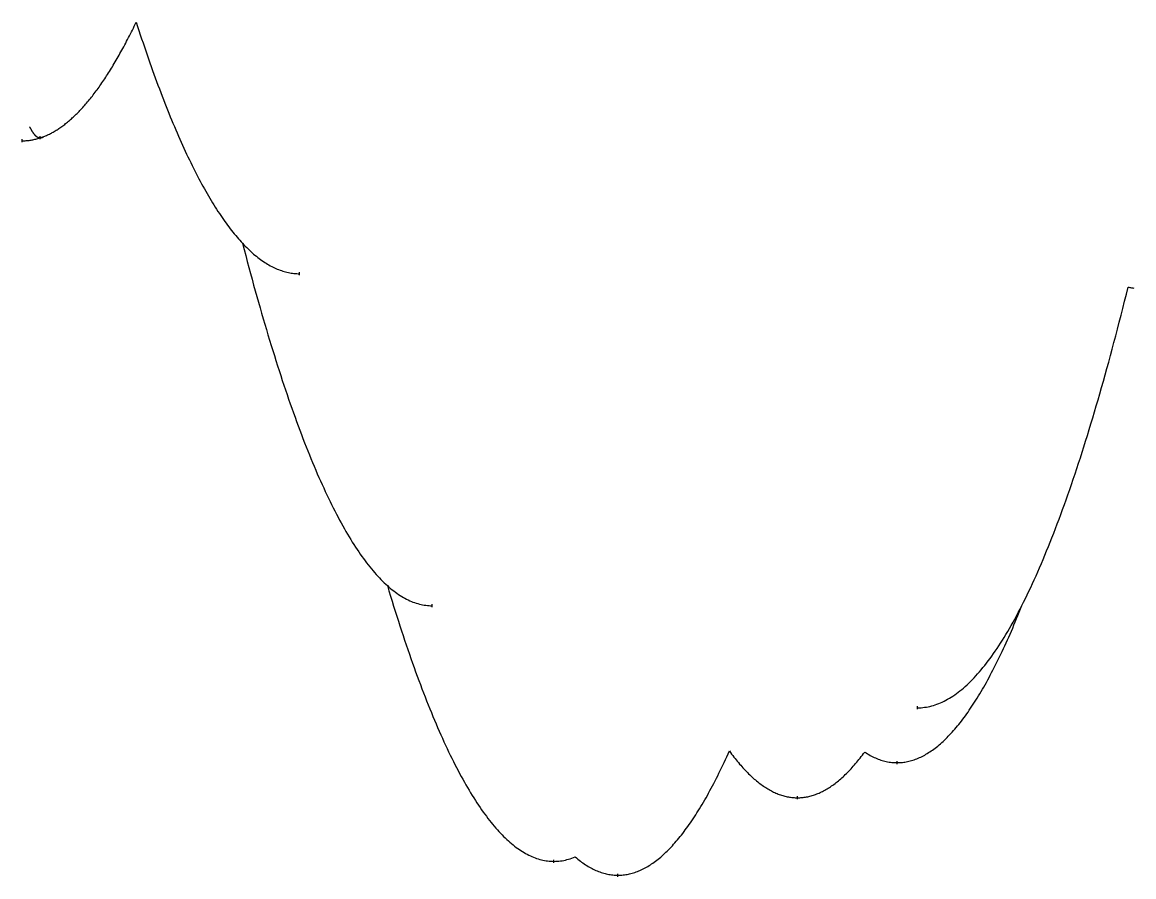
# Model space of a CAD drawing. Header units: metres. Extents: x -24 to 28195, y -4452 to 524.
# Drawn here: x -24 to 3583, y -2433 to 340 of the extents above; entities that cross this region are included whole.
import ezdxf

# ---------------------------------------------------------------- set-up
doc = ezdxf.new("R2010")
doc.units = ezdxf.units.M
doc.layers.add('CATENARIES', color=7, linetype='Continuous')
doc.layers.add('CATENARY_VERTEX_TICKS', color=7, linetype='Continuous')

msp = doc.modelspace()

# ---------------------------------------------------------------- linework, layer by layer
at = {"layer": 'CATENARIES'}
for points in [[(-23.9, -45.1, 0), (-20.8, -45, 0), (-17.6, -44.9, 0), (-14.4, -44.8, 0), (-11.3, -44.6, 0), (-8.1, -44.4, 0), (-4.9, -44, 0), (-1.7, -43.7, 0), (1.4, -43.3, 0), (4.6, -42.8, 0), (7.8, -42.2, 0), (11, -41.6, 0), (14.1, -41, 0), (17.3, -40.3, 0), (20.5, -39.5, 0), (23.7, -38.7, 0), (26.8, -37.8, 0), (30, -36.9, 0), (33.2, -35.9, 0), (36.3, -34.9, 0), (39.5, -33.8, 0), (42.7, -32.6, 0), (45.9, -31.4, 0), (49, -30.2, 0), (52, -28.9, 0), (55.1, -27.5, 0), (58.2, -26.1, 0), (61.3, -24.7, 0), (64.4, -23.2, 0), (67.5, -21.6, 0), (70.6, -20, 0), (73.7, -18.3, 0), (76.8, -16.6, 0), (79.9, -14.8, 0), (83, -13, 0), (86.1, -11.1, 0), (89.2, -9.2, 0), (92.3, -7.2, 0), (95.3, -5.2, 0), (98.4, -3.1, 0), (101.5, -0.9, 0), (104.6, 1.3, 0), (107.7, 3.5, 0), (110.8, 5.9, 0), (113.9, 8.2, 0), (117, 10.6, 0), (120.1, 13.1, 0), (123.2, 15.6, 0), (126.3, 18.2, 0), (129.4, 20.9, 0), (132.5, 23.5, 0), (135.6, 26.3, 0), (138.6, 29.1, 0), (141.7, 31.9, 0), (144.8, 34.8, 0), (147.9, 37.8, 0), (151, 40.8, 0), (154.1, 43.9, 0), (157.2, 47, 0), (160.3, 50.2, 0), (163.4, 53.4, 0), (166.5, 56.7, 0), (169.6, 60, 0), (172.7, 63.4, 0), (175.8, 66.8, 0), (178.8, 70.3, 0), (181.9, 73.9, 0), (185, 77.5, 0), (188.1, 81.1, 0), (191.2, 84.9, 0), (194.3, 88.6, 0), (197.4, 92.4, 0), (200.5, 96.3, 0), (203.6, 100.2, 0), (206.7, 104.2, 0), (209.8, 108.3, 0), (212.9, 112.4, 0), (216, 116.5, 0), (219.1, 120.7, 0), (222.1, 124.9, 0), (225.2, 129.3, 0), (228.3, 133.6, 0), (231.4, 138, 0), (234.5, 142.5, 0), (237.6, 147, 0), (240.7, 151.6, 0), (243.8, 156.2, 0), (246.9, 160.9, 0), (250, 165.7, 0), (253.1, 170.5, 0), (256.2, 175.3, 0), (259.3, 180.2, 0), (262.4, 185.2, 0), (265.4, 190.2, 0), (268.5, 195.2, 0), (271.6, 200.4, 0), (274.7, 205.5, 0), (277.8, 210.8, 0), (280.9, 216.1, 0), (284, 221.4, 0), (287.1, 226.8, 0), (290.2, 232.2, 0), (293.3, 237.7, 0), (296.4, 243.3, 0), (299.5, 248.9, 0), (302.6, 254.6, 0), (305.7, 260.3, 0), (308.7, 266.1, 0), (311.8, 271.9, 0), (314.9, 277.8, 0), (318, 283.7, 0), (321.1, 289.7, 0), (324.2, 295.7, 0), (327.3, 301.8, 0), (330.4, 308, 0), (333.5, 314.2, 0), (336.6, 320.5, 0), (339.7, 326.8, 0), (342.8, 333.2, 0), (345.9, 339.6, 0)], [(345.9, 339.6, 0), (350.3, 325.9, 0), (354.7, 312.4, 0), (359.1, 298.9, 0), (363.6, 285.6, 0), (368, 272.4, 0), (372.4, 259.4, 0), (376.8, 246.4, 0), (381.2, 233.5, 0), (385.7, 220.8, 0), (390.1, 208.2, 0), (394.5, 195.7, 0), (398.9, 183.3, 0), (403.4, 171.1, 0), (407.8, 158.9, 0), (412.2, 146.9, 0), (416.6, 135, 0), (421.1, 123.2, 0), (425.5, 111.5, 0), (429.9, 100, 0), (434.3, 88.5, 0), (438.7, 77.2, 0), (443.2, 66, 0), (447.6, 54.9, 0), (452, 44, 0), (456.4, 33.1, 0), (460.9, 22.4, 0), (465.3, 11.7, 0), (469.7, 1.2, 0), (474.1, -9.2, 0), (478.6, -19.5, 0), (483, -29.6, 0), (487.4, -39.7, 0), (491.8, -49.6, 0), (496.2, -59.4, 0), (500.7, -69.1, 0), (505.1, -78.7, 0), (509.5, -88.2, 0), (513.9, -97.5, 0), (518.4, -106.8, 0), (522.8, -115.9, 0), (527.2, -124.9, 0), (531.6, -133.8, 0), (536.1, -142.6, 0), (540.5, -151.2, 0), (544.9, -159.8, 0), (549.3, -168.2, 0), (553.7, -176.5, 0), (558.2, -184.7, 0), (562.6, -192.8, 0), (567, -200.8, 0), (571.4, -208.7, 0), (575.9, -216.4, 0), (580.3, -224, 0), (584.7, -231.5, 0), (589.1, -238.9, 0), (593.6, -246.2, 0), (598, -253.4, 0), (602.4, -260.5, 0), (606.8, -267.4, 0), (611.2, -274.2, 0), (615.7, -281, 0), (620.1, -287.6, 0), (624.5, -294, 0), (628.9, -300.4, 0), (633.4, -306.7, 0), (637.8, -312.8, 0), (642.2, -318.9, 0), (646.6, -324.8, 0), (651.1, -330.6, 0), (655.5, -336.3, 0), (659.9, -341.8, 0), (664.3, -347.3, 0), (668.7, -352.7, 0), (673.2, -357.9, 0), (677.6, -363, 0), (682, -368, 0), (686.4, -372.9, 0), (690.9, -377.7, 0), (695.4, -382.5, 0), (699.9, -387.1, 0), (704.4, -391.6, 0), (708.9, -396, 0), (713.4, -400.3, 0), (717.9, -404.5, 0), (722.4, -408.5, 0), (726.9, -412.5, 0), (731.4, -416.3, 0), (735.9, -420, 0), (740.5, -423.6, 0), (745, -427, 0), (749.5, -430.4, 0), (754, -433.6, 0), (758.5, -436.7, 0), (763, -439.7, 0), (767.5, -442.6, 0), (772, -445.3, 0), (776.5, -448, 0), (781, -450.5, 0), (785.5, -452.9, 0), (790.1, -455.2, 0), (794.6, -457.3, 0), (799.1, -459.4, 0), (803.6, -461.3, 0), (808.1, -463.1, 0), (812.6, -464.8, 0), (817.1, -466.4, 0), (821.6, -467.9, 0), (826.1, -469.2, 0), (830.6, -470.5, 0), (835.1, -471.6, 0), (839.6, -472.6, 0), (844.2, -473.5, 0), (848.7, -474.2, 0), (853.2, -474.9, 0), (857.7, -475.4, 0), (862.2, -475.8, 0), (866.7, -476.1, 0), (871.2, -476.3, 0), (875.7, -476.3, 0)], [(0, 0, 0), (0.4, -0.8, 0), (0.8, -1.6, 0), (1.2, -2.3, 0), (1.5, -3.1, 0), (1.9, -3.9, 0), (2.3, -4.6, 0), (2.7, -5.4, 0), (3.1, -6.1, 0), (3.5, -6.8, 0), (3.9, -7.5, 0), (4.3, -8.2, 0), (4.6, -8.9, 0), (5, -9.6, 0), (5.4, -10.3, 0), (5.8, -10.9, 0), (6.2, -11.6, 0), (6.6, -12.2, 0), (7, -12.9, 0), (7.3, -13.5, 0), (7.7, -14.1, 0), (8.1, -14.7, 0), (8.5, -15.3, 0), (8.9, -15.9, 0), (9.3, -16.5, 0), (9.7, -17.1, 0), (10, -17.6, 0), (10.4, -18.2, 0), (10.8, -18.8, 0), (11.2, -19.3, 0), (11.6, -19.8, 0), (12, -20.3, 0), (12.4, -20.9, 0), (12.8, -21.4, 0), (13.1, -21.9, 0), (13.5, -22.3, 0), (13.9, -22.8, 0), (14.3, -23.3, 0), (14.7, -23.7, 0), (15.1, -24.2, 0), (15.5, -24.6, 0), (15.8, -25.1, 0), (16.2, -25.5, 0), (16.6, -25.9, 0), (17, -26.3, 0), (17.4, -26.7, 0), (17.8, -27.1, 0), (18.2, -27.5, 0), (18.5, -27.8, 0), (18.9, -28.2, 0), (19.3, -28.6, 0), (19.7, -28.9, 0), (20.1, -29.2, 0), (20.5, -29.6, 0), (20.9, -29.9, 0), (21.3, -30.2, 0), (21.6, -30.5, 0), (22, -30.8, 0), (22.4, -31, 0), (22.8, -31.3, 0), (23.2, -31.6, 0), (23.6, -31.8, 0), (24, -32.1, 0), (24.3, -32.3, 0), (24.7, -32.5, 0), (25.1, -32.8, 0), (25.5, -33, 0), (25.9, -33.2, 0), (26.3, -33.4, 0), (26.7, -33.5, 0), (27.1, -33.7, 0), (27.4, -33.9, 0), (27.8, -34, 0), (28.2, -34.2, 0), (28.6, -34.3, 0), (29, -34.4, 0), (29.4, -34.6, 0), (29.8, -34.7, 0), (30.1, -34.8, 0), (30.5, -34.9, 0), (30.9, -35, 0), (31.3, -35, 0), (31.7, -35.1, 0), (32.1, -35.2, 0), (32.5, -35.2, 0), (32.8, -35.2, 0), (33.2, -35.3, 0), (33.6, -35.3, 0), (34, -35.3, 0), (34.4, -35.3, 0), (34.8, -35.3, 0), (35.2, -35.3, 0), (35.5, -35.3, 0), (35.9, -35.2, 0), (36.3, -35.2, 0), (36.7, -35.2, 0), (37.1, -35.1, 0), (37.5, -35, 0), (37.8, -35, 0), (38.2, -34.9, 0), (38.6, -34.8, 0), (39, -34.7, 0), (39.4, -34.6, 0), (39.7, -34.5, 0), (40.1, -34.3, 0), (40.5, -34.2, 0), (40.9, -34.1, 0), (41.3, -33.9, 0), (41.7, -33.7, 0), (42, -33.6, 0), (42.4, -33.4, 0), (42.8, -33.2, 0), (43.2, -33, 0), (43.6, -32.8, 0), (43.9, -32.6, 0), (44.3, -32.4, 0), (44.7, -32.1, 0), (45.1, -31.9, 0), (45.5, -31.7, 0), (45.9, -31.4, 0)], [(690.9, -377.7, 0), (696, -397.6, 0), (701.2, -417.3, 0), (706.4, -436.8, 0), (711.5, -456.1, 0), (716.7, -475.3, 0), (721.8, -494.3, 0), (727, -513.1, 0), (732.2, -531.8, 0), (737.3, -550.3, 0), (742.5, -568.6, 0), (747.7, -586.7, 0), (752.8, -604.7, 0), (758, -622.5, 0), (763.2, -640.1, 0), (768.3, -657.5, 0), (773.5, -674.8, 0), (778.7, -691.9, 0), (783.8, -708.8, 0), (789, -725.5, 0), (794.2, -742.1, 0), (799.3, -758.5, 0), (804.5, -774.8, 0), (809.7, -790.8, 0), (814.8, -806.7, 0), (820, -822.4, 0), (825.1, -838, 0), (830.3, -853.4, 0), (835.5, -868.6, 0), (840.6, -883.6, 0), (845.8, -898.5, 0), (851, -913.2, 0), (856.1, -927.7, 0), (861.3, -942.1, 0), (866.5, -956.3, 0), (871.6, -970.3, 0), (876.8, -984.1, 0), (882, -997.8, 0), (887.1, -1011.3, 0), (892.3, -1024.7, 0), (897.5, -1037.9, 0), (902.6, -1050.9, 0), (907.8, -1063.7, 0), (912.9, -1076.4, 0), (918.1, -1088.9, 0), (923.3, -1101.2, 0), (928.4, -1113.4, 0), (933.6, -1125.4, 0), (938.8, -1137.2, 0), (943.9, -1148.9, 0), (949.1, -1160.3, 0), (954.3, -1171.7, 0), (959.4, -1182.8, 0), (964.6, -1193.8, 0), (969.8, -1204.6, 0), (974.9, -1215.3, 0), (980.1, -1225.8, 0), (985.3, -1236.1, 0), (990.4, -1246.3, 0), (995.6, -1256.3, 0), (1000.8, -1266.1, 0), (1005.9, -1275.7, 0), (1011.1, -1285.2, 0), (1016.2, -1294.6, 0), (1021.4, -1303.7, 0), (1026.6, -1312.7, 0), (1031.7, -1321.5, 0), (1036.9, -1330.2, 0), (1042.1, -1338.7, 0), (1047.2, -1347, 0), (1052.4, -1355.2, 0), (1057.6, -1363.2, 0), (1062.7, -1371, 0), (1067.9, -1378.7, 0), (1073.1, -1386.2, 0), (1078.2, -1393.5, 0), (1083.4, -1400.7, 0), (1088.6, -1407.7, 0), (1093.7, -1414.5, 0), (1098.9, -1421.2, 0), (1104, -1427.7, 0), (1109.2, -1434.1, 0), (1114.4, -1440.3, 0), (1119.5, -1446.3, 0), (1124.7, -1452.1, 0), (1129.9, -1457.8, 0), (1135, -1463.3, 0), (1140.2, -1468.7, 0), (1145.4, -1473.9, 0), (1150.5, -1478.9, 0), (1155.7, -1483.8, 0), (1160.9, -1488.5, 0), (1166.1, -1493.1, 0), (1171.3, -1497.5, 0), (1176.5, -1501.7, 0), (1181.7, -1505.8, 0), (1186.9, -1509.7, 0), (1192.1, -1513.4, 0), (1197.3, -1517, 0), (1202.5, -1520.4, 0), (1207.7, -1523.7, 0), (1212.9, -1526.7, 0), (1218.1, -1529.6, 0), (1223.3, -1532.4, 0), (1228.5, -1535, 0), (1233.7, -1537.4, 0), (1238.9, -1539.6, 0), (1244.1, -1541.7, 0), (1249.3, -1543.6, 0), (1254.5, -1545.3, 0), (1259.7, -1546.9, 0), (1264.9, -1548.3, 0), (1270.2, -1549.6, 0), (1275.4, -1550.6, 0), (1280.6, -1551.6, 0), (1285.8, -1552.3, 0), (1291, -1552.9, 0), (1296.2, -1553.3, 0), (1301.4, -1553.6, 0), (1306.6, -1553.6, 0)], [(2881.4, -1884.9, 0), (2887.1, -1884.8, 0), (2892.8, -1884.5, 0), (2898.6, -1884, 0), (2904.3, -1883.4, 0), (2910, -1882.5, 0), (2915.8, -1881.5, 0), (2921.5, -1880.2, 0), (2927.3, -1878.8, 0), (2933, -1877.2, 0), (2938.7, -1875.4, 0), (2944.5, -1873.4, 0), (2950.2, -1871.2, 0), (2956, -1868.8, 0), (2961.7, -1866.3, 0), (2967.4, -1863.5, 0), (2973.2, -1860.6, 0), (2978.9, -1857.4, 0), (2984.6, -1854.1, 0), (2990.4, -1850.6, 0), (2996.1, -1846.9, 0), (3001.9, -1843, 0), (3007.6, -1838.9, 0), (3013.3, -1834.6, 0), (3019.1, -1830.2, 0), (3024.8, -1825.5, 0), (3030.5, -1820.7, 0), (3036.3, -1815.6, 0), (3042, -1810.4, 0), (3047.8, -1805, 0), (3053.5, -1799.4, 0), (3059.2, -1793.6, 0), (3065, -1787.6, 0), (3070.7, -1781.4, 0), (3076.5, -1775, 0), (3082.2, -1768.4, 0), (3087.9, -1761.7, 0), (3093.7, -1754.7, 0), (3099.4, -1747.6, 0), (3105.1, -1740.3, 0), (3110.9, -1732.7, 0), (3116.6, -1725, 0), (3122.4, -1717.1, 0), (3128.1, -1709, 0), (3133.8, -1700.7, 0), (3139.6, -1692.3, 0), (3145.3, -1683.6, 0), (3151.1, -1674.7, 0), (3156.8, -1665.7, 0), (3162.5, -1656.4, 0), (3168.3, -1647, 0), (3174, -1637.3, 0), (3179.7, -1627.5, 0), (3185.5, -1617.5, 0), (3191.2, -1607.3, 0), (3197, -1596.9, 0), (3202.7, -1586.3, 0), (3208.4, -1575.5, 0), (3214.2, -1564.5, 0), (3219.9, -1553.3, 0), (3225.7, -1541.9, 0), (3231.4, -1530.3, 0), (3237.2, -1518.5, 0), (3242.9, -1506.5, 0), (3248.7, -1494.4, 0), (3254.4, -1482, 0), (3260.2, -1469.4, 0), (3265.9, -1456.7, 0), (3271.7, -1443.7, 0), (3277.4, -1430.6, 0), (3283.2, -1417.2, 0), (3288.9, -1403.7, 0), (3294.7, -1389.9, 0), (3300.4, -1376, 0), (3306.2, -1361.9, 0), (3311.9, -1347.5, 0), (3317.7, -1333, 0), (3323.4, -1318.3, 0), (3329.2, -1303.4, 0), (3334.9, -1288.3, 0), (3340.7, -1273, 0), (3346.4, -1257.4, 0), (3352.2, -1241.7, 0), (3357.9, -1225.8, 0), (3363.7, -1209.7, 0), (3369.4, -1193.4, 0), (3375.2, -1176.9, 0), (3380.9, -1160.2, 0), (3386.7, -1143.3, 0), (3392.4, -1126.2, 0), (3398.2, -1108.9, 0), (3403.9, -1091.5, 0), (3409.7, -1073.8, 0), (3415.4, -1055.9, 0), (3421.2, -1037.8, 0), (3426.9, -1019.5, 0), (3432.7, -1001, 0), (3438.4, -982.3, 0), (3444.2, -963.4, 0), (3449.9, -944.3, 0), (3455.7, -925, 0), (3461.4, -905.5, 0), (3467.2, -885.8, 0), (3472.9, -865.9, 0), (3478.7, -845.8, 0), (3484.4, -825.5, 0), (3490.2, -805, 0), (3495.9, -784.3, 0), (3501.7, -763.4, 0), (3507.4, -742.3, 0), (3513.2, -720.9, 0), (3518.9, -699.4, 0), (3524.7, -677.7, 0), (3530.4, -655.8, 0), (3536.2, -633.6, 0), (3541.9, -611.3, 0), (3547.7, -588.8, 0), (3553.4, -566, 0), (3559.2, -543.1, 0), (3564.9, -519.9, 0)], [(3564.9, -519.9, 0), (3567.5, -520.4, 0), (3570.1, -520.9, 0), (3572.7, -521.4, 0), (3575.3, -521.8, 0), (3577.9, -522.2, 0), (3580.5, -522.5, 0), (3583.1, -522.8, 0)], [(1160.9, -1488.5, 0), (1166, -1505.4, 0), (1171.1, -1522.2, 0), (1176.2, -1538.8, 0), (1181.3, -1555.3, 0), (1186.4, -1571.6, 0), (1191.5, -1587.7, 0), (1196.6, -1603.7, 0), (1201.7, -1619.4, 0), (1206.8, -1635.1, 0), (1211.9, -1650.5, 0), (1217, -1665.8, 0), (1222.1, -1680.9, 0), (1227.2, -1695.9, 0), (1232.3, -1710.7, 0), (1237.4, -1725.3, 0), (1242.5, -1739.8, 0), (1247.6, -1754.1, 0), (1252.7, -1768.3, 0), (1257.8, -1782.2, 0), (1262.9, -1796.1, 0), (1268, -1809.7, 0), (1273.1, -1823.2, 0), (1278.2, -1836.5, 0), (1283.3, -1849.7, 0), (1288.4, -1862.7, 0), (1293.5, -1875.5, 0), (1298.6, -1888.2, 0), (1303.7, -1900.7, 0), (1308.8, -1913.1, 0), (1313.9, -1925.3, 0), (1319, -1937.3, 0), (1324.1, -1949.1, 0), (1329.2, -1960.8, 0), (1334.3, -1972.4, 0), (1339.4, -1983.8, 0), (1344.5, -1995, 0), (1349.6, -2006, 0), (1354.7, -2016.9, 0), (1359.8, -2027.7, 0), (1364.9, -2038.2, 0), (1370, -2048.6, 0), (1375.1, -2058.9, 0), (1380.2, -2069, 0), (1385.3, -2078.9, 0), (1390.4, -2088.7, 0), (1395.5, -2098.3, 0), (1400.6, -2107.7, 0), (1405.7, -2117, 0), (1410.8, -2126.1, 0), (1415.9, -2135.1, 0), (1421, -2143.9, 0), (1426.1, -2152.5, 0), (1431.2, -2161, 0), (1436.3, -2169.3, 0), (1441.4, -2177.5, 0), (1446.5, -2185.5, 0), (1451.6, -2193.3, 0), (1456.7, -2201, 0), (1461.8, -2208.5, 0), (1466.9, -2215.9, 0), (1472, -2223.1, 0), (1477.1, -2230.2, 0), (1482.2, -2237, 0), (1487.3, -2243.8, 0), (1492.4, -2250.3, 0), (1497.5, -2256.8, 0), (1502.6, -2263, 0), (1507.7, -2269.1, 0), (1512.8, -2275, 0), (1517.9, -2280.8, 0), (1523, -2286.4, 0), (1528.1, -2291.9, 0), (1533.2, -2297.2, 0), (1538.3, -2302.3, 0), (1543.4, -2307.3, 0), (1548.5, -2312.1, 0), (1553.6, -2316.8, 0), (1558.7, -2321.3, 0), (1563.8, -2325.6, 0), (1568.9, -2329.8, 0), (1574, -2333.8, 0), (1579.1, -2337.7, 0), (1584.2, -2341.4, 0), (1589.3, -2345, 0), (1594.4, -2348.4, 0), (1599.5, -2351.6, 0), (1604.6, -2354.7, 0), (1609.7, -2357.6, 0), (1614.8, -2360.4, 0), (1619.9, -2363, 0), (1625, -2365.4, 0), (1630.1, -2367.7, 0), (1635.2, -2369.8, 0), (1640.3, -2371.8, 0), (1645.4, -2373.6, 0), (1650.5, -2375.3, 0), (1655.6, -2376.8, 0), (1660.7, -2378.1, 0), (1665.8, -2379.3, 0), (1670.9, -2380.3, 0), (1676, -2381.2, 0), (1681.1, -2381.9, 0), (1686.2, -2382.5, 0), (1691.3, -2382.9, 0), (1696.4, -2383.1, 0), (1701.5, -2383.2, 0), (1706.8, -2383.1, 0), (1712.1, -2382.8, 0), (1717.4, -2382.4, 0), (1722.6, -2381.8, 0), (1727.9, -2381.1, 0), (1733.2, -2380.1, 0), (1738.5, -2379, 0), (1743.8, -2377.7, 0), (1749.1, -2376.3, 0), (1754.4, -2374.7, 0), (1759.7, -2372.9, 0), (1765, -2370.9, 0), (1770.3, -2368.8, 0)], [(2709.9, -2028.7, 0), (2714.3, -2031.5, 0), (2718.7, -2034.2, 0), (2723.1, -2036.7, 0), (2727.4, -2039.2, 0), (2731.8, -2041.5, 0), (2736.2, -2043.7, 0), (2740.6, -2045.7, 0), (2745, -2047.7, 0), (2749.3, -2049.6, 0), (2753.7, -2051.3, 0), (2758.1, -2052.9, 0), (2762.5, -2054.4, 0), (2766.9, -2055.7, 0), (2771.2, -2057, 0), (2775.6, -2058.1, 0), (2780, -2059.1, 0), (2784.4, -2060, 0), (2788.8, -2060.8, 0), (2793.2, -2061.4, 0), (2797.5, -2062, 0), (2801.9, -2062.4, 0), (2806.3, -2062.7, 0), (2810.7, -2062.9, 0), (2815.1, -2062.9, 0), (2819.3, -2062.9, 0), (2823.6, -2062.7, 0), (2827.8, -2062.4, 0), (2832.1, -2062, 0), (2836.4, -2061.5, 0), (2840.6, -2060.9, 0), (2844.9, -2060.2, 0), (2849.2, -2059.3, 0), (2853.4, -2058.4, 0), (2857.7, -2057.3, 0), (2861.9, -2056.1, 0), (2866.2, -2054.8, 0), (2870.5, -2053.4, 0), (2874.7, -2051.9, 0), (2879, -2050.3, 0), (2883.2, -2048.5, 0), (2887.5, -2046.7, 0), (2891.8, -2044.7, 0), (2896, -2042.6, 0), (2900.3, -2040.4, 0), (2904.6, -2038.1, 0), (2908.8, -2035.7, 0), (2913.1, -2033.2, 0), (2917.3, -2030.5, 0), (2921.6, -2027.8, 0), (2925.9, -2024.9, 0), (2930.1, -2021.9, 0), (2934.4, -2018.9, 0), (2938.6, -2015.6, 0), (2942.9, -2012.3, 0), (2947.2, -2008.9, 0), (2951.4, -2005.4, 0), (2955.7, -2001.7, 0), (2960, -1997.9, 0), (2964.2, -1994.1, 0), (2968.5, -1990.1, 0), (2972.7, -1986, 0), (2977, -1981.7, 0), (2981.3, -1977.4, 0), (2985.5, -1973, 0), (2989.8, -1968.4, 0), (2994, -1963.7, 0), (2998.3, -1958.9, 0), (3002.6, -1954, 0), (3006.8, -1949, 0), (3011.1, -1943.9, 0), (3015.4, -1938.7, 0), (3019.6, -1933.3, 0), (3023.9, -1927.9, 0), (3028.1, -1922.3, 0), (3032.4, -1916.6, 0), (3036.7, -1910.8, 0), (3040.9, -1904.9, 0), (3045.2, -1898.8, 0), (3049.4, -1892.7, 0), (3053.7, -1886.4, 0), (3058, -1880.1, 0), (3062.2, -1873.6, 0), (3066.5, -1867, 0), (3070.8, -1860.3, 0), (3075, -1853.4, 0), (3079.3, -1846.5, 0), (3083.5, -1839.5, 0), (3087.8, -1832.3, 0), (3092.1, -1825, 0), (3096.3, -1817.6, 0), (3100.6, -1810.1, 0), (3104.8, -1802.5, 0), (3109.1, -1794.7, 0), (3113.4, -1786.9, 0), (3117.6, -1778.9, 0), (3121.9, -1770.8, 0), (3126.2, -1762.6, 0), (3130.4, -1754.3, 0), (3134.7, -1745.9, 0), (3138.9, -1737.4, 0), (3143.2, -1728.7, 0), (3147.5, -1720, 0), (3151.7, -1711.1, 0), (3156, -1702.1, 0), (3160.2, -1693, 0), (3164.5, -1683.7, 0), (3168.8, -1674.4, 0), (3173, -1664.9, 0), (3177.3, -1655.4, 0), (3181.6, -1645.7, 0), (3185.8, -1635.9, 0), (3190.1, -1626, 0), (3194.3, -1615.9, 0), (3198.6, -1605.8, 0), (3202.9, -1595.5, 0), (3207.1, -1585.1, 0), (3211.4, -1574.6, 0), (3215.6, -1564, 0), (3219.9, -1553.3, 0)], [(1770.3, -2368.8, 0), (1774.5, -2372.3, 0), (1778.7, -2375.8, 0), (1782.9, -2379.1, 0), (1787.2, -2382.3, 0), (1791.4, -2385.4, 0), (1795.6, -2388.4, 0), (1799.8, -2391.3, 0), (1804, -2394.1, 0), (1808.2, -2396.8, 0), (1812.4, -2399.4, 0), (1816.6, -2401.8, 0), (1820.9, -2404.2, 0), (1825.1, -2406.4, 0), (1829.3, -2408.5, 0), (1833.5, -2410.5, 0), (1837.7, -2412.4, 0), (1841.9, -2414.2, 0), (1846.1, -2415.9, 0), (1850.3, -2417.5, 0), (1854.5, -2419, 0), (1858.8, -2420.3, 0), (1863, -2421.6, 0), (1867.2, -2422.7, 0), (1871.4, -2423.8, 0), (1875.6, -2424.7, 0), (1879.8, -2425.5, 0), (1884, -2426.2, 0), (1888.2, -2426.8, 0), (1892.5, -2427.3, 0), (1896.7, -2427.7, 0), (1900.9, -2428, 0), (1905.1, -2428.1, 0), (1909.3, -2428.2, 0), (1913.5, -2428.1, 0), (1917.7, -2428, 0), (1921.9, -2427.7, 0), (1926.1, -2427.3, 0), (1930.3, -2426.8, 0), (1934.5, -2426.2, 0), (1938.7, -2425.5, 0), (1942.9, -2424.7, 0), (1947.1, -2423.8, 0), (1951.3, -2422.8, 0), (1955.5, -2421.6, 0), (1959.7, -2420.4, 0), (1963.9, -2419, 0), (1968.1, -2417.6, 0), (1972.3, -2416, 0), (1976.5, -2414.3, 0), (1980.7, -2412.5, 0), (1984.9, -2410.6, 0), (1989.2, -2408.6, 0), (1993.4, -2406.5, 0), (1997.6, -2404.3, 0), (2001.8, -2401.9, 0), (2006, -2399.5, 0), (2010.2, -2396.9, 0), (2014.4, -2394.3, 0), (2018.6, -2391.5, 0), (2022.8, -2388.6, 0), (2027, -2385.6, 0), (2031.2, -2382.5, 0), (2035.4, -2379.3, 0), (2039.6, -2376, 0), (2043.8, -2372.6, 0), (2048, -2369.1, 0), (2052.2, -2365.4, 0), (2056.4, -2361.7, 0), (2060.6, -2357.8, 0), (2064.8, -2353.8, 0), (2069, -2349.8, 0), (2073.2, -2345.6, 0), (2077.4, -2341.3, 0), (2081.6, -2336.9, 0), (2085.8, -2332.4, 0), (2090, -2327.7, 0), (2094.2, -2323, 0), (2098.4, -2318.2, 0), (2102.6, -2313.2, 0), (2106.8, -2308.1, 0), (2111, -2303, 0), (2115.2, -2297.7, 0), (2119.4, -2292.3, 0), (2123.6, -2286.8, 0), (2127.8, -2281.2, 0), (2132, -2275.5, 0), (2136.2, -2269.7, 0), (2140.5, -2263.7, 0), (2144.7, -2257.7, 0), (2148.9, -2251.5, 0), (2153.1, -2245.3, 0), (2157.3, -2238.9, 0), (2161.5, -2232.4, 0), (2165.7, -2225.8, 0), (2169.9, -2219.1, 0), (2174.1, -2212.3, 0), (2178.3, -2205.4, 0), (2182.5, -2198.3, 0), (2186.7, -2191.2, 0), (2190.9, -2183.9, 0), (2195.1, -2176.6, 0), (2199.3, -2169.1, 0), (2203.5, -2161.5, 0), (2207.7, -2153.8, 0), (2211.9, -2146, 0), (2216.1, -2138.1, 0), (2220.3, -2130.1, 0), (2224.5, -2121.9, 0), (2228.7, -2113.7, 0), (2232.9, -2105.3, 0), (2237.1, -2096.8, 0), (2241.3, -2088.3, 0), (2245.5, -2079.6, 0), (2249.7, -2070.8, 0), (2253.9, -2061.9, 0), (2258.1, -2052.8, 0), (2262.3, -2043.7, 0), (2266.5, -2034.5, 0), (2270.7, -2025.1, 0)], [(2270.7, -2025.1, 0), (2274.4, -2030.1, 0), (2278.1, -2035.1, 0), (2281.8, -2039.9, 0), (2285.5, -2044.7, 0), (2289.1, -2049.4, 0), (2292.8, -2054, 0), (2296.5, -2058.5, 0), (2300.2, -2062.9, 0), (2303.9, -2067.3, 0), (2307.6, -2071.5, 0), (2311.2, -2075.7, 0), (2314.9, -2079.8, 0), (2318.6, -2083.8, 0), (2322.3, -2087.7, 0), (2326, -2091.6, 0), (2329.6, -2095.3, 0), (2333.3, -2099, 0), (2337, -2102.6, 0), (2340.7, -2106.1, 0), (2344.4, -2109.5, 0), (2348.1, -2112.8, 0), (2351.7, -2116, 0), (2355.4, -2119.2, 0), (2359.1, -2122.3, 0), (2362.8, -2125.3, 0), (2366.5, -2128.2, 0), (2370.1, -2131, 0), (2373.8, -2133.7, 0), (2377.5, -2136.4, 0), (2381.2, -2139, 0), (2384.9, -2141.4, 0), (2388.6, -2143.8, 0), (2392.2, -2146.2, 0), (2395.9, -2148.4, 0), (2399.6, -2150.5, 0), (2403.3, -2152.6, 0), (2407, -2154.6, 0), (2410.6, -2156.5, 0), (2414.3, -2158.3, 0), (2418, -2160, 0), (2421.7, -2161.7, 0), (2425.4, -2163.2, 0), (2429.1, -2164.7, 0), (2432.7, -2166.1, 0), (2436.4, -2167.4, 0), (2440.1, -2168.6, 0), (2443.8, -2169.7, 0), (2447.5, -2170.8, 0), (2451.1, -2171.8, 0), (2454.8, -2172.6, 0), (2458.5, -2173.4, 0), (2462.2, -2174.2, 0), (2465.9, -2174.8, 0), (2469.6, -2175.3, 0), (2473.2, -2175.8, 0), (2476.9, -2176.2, 0), (2480.6, -2176.5, 0), (2484.3, -2176.7, 0), (2488, -2176.8, 0), (2491.6, -2176.9, 0), (2495.3, -2176.8, 0), (2499, -2176.7, 0), (2502.7, -2176.5, 0), (2506.4, -2176.2, 0), (2510.1, -2175.8, 0), (2513.8, -2175.3, 0), (2517.5, -2174.8, 0), (2521.2, -2174.1, 0), (2524.9, -2173.4, 0), (2528.6, -2172.6, 0), (2532.3, -2171.7, 0), (2536, -2170.7, 0), (2539.7, -2169.7, 0), (2543.4, -2168.5, 0), (2547.1, -2167.3, 0), (2550.8, -2166, 0), (2554.5, -2164.6, 0), (2558.2, -2163.1, 0), (2561.9, -2161.5, 0), (2565.6, -2159.9, 0), (2569.3, -2158.1, 0), (2573, -2156.3, 0), (2576.7, -2154.4, 0), (2580.4, -2152.4, 0), (2584.1, -2150.3, 0), (2587.8, -2148.1, 0), (2591.5, -2145.9, 0), (2595.2, -2143.5, 0), (2598.9, -2141.1, 0), (2602.6, -2138.6, 0), (2606.3, -2136, 0), (2610, -2133.3, 0), (2613.7, -2130.6, 0), (2617.4, -2127.7, 0), (2621.1, -2124.8, 0), (2624.8, -2121.7, 0), (2628.5, -2118.6, 0), (2632.2, -2115.5, 0), (2635.9, -2112.2, 0), (2639.6, -2108.8, 0), (2643.3, -2105.4, 0), (2647, -2101.8, 0), (2650.7, -2098.2, 0), (2654.4, -2094.5, 0), (2658.1, -2090.7, 0), (2661.8, -2086.8, 0), (2665.5, -2082.9, 0), (2669.2, -2078.8, 0), (2672.9, -2074.7, 0), (2676.6, -2070.5, 0), (2680.3, -2066.2, 0), (2684, -2061.8, 0), (2687.7, -2057.3, 0), (2691.4, -2052.8, 0), (2695.1, -2048.1, 0), (2698.8, -2043.4, 0), (2702.5, -2038.6, 0), (2706.2, -2033.7, 0), (2709.9, -2028.7, 0)]]:
    msp.add_polyline3d(points, dxfattribs=at)
at = {"layer": 'CATENARY_VERTEX_TICKS'}
for p, q in [((34.4, -40.3), (34.4, -30.3)), ((-23.9, -50.1), (-23.9, -40.1)), ((875.7, -481.3), (875.7, -471.3)), ((1306.6, -1558.6), (1306.6, -1548.6)), ((2881.4, -1889.9), (2881.4, -1879.9)), ((2815.1, -2067.9), (2815.1, -2057.9)), ((2491.6, -2181.9), (2491.6, -2171.9)), ((1701.5, -2388.2), (1701.5, -2378.2)), ((1909.3, -2433.2), (1909.3, -2423.2))]:
    msp.add_line(p, q, dxfattribs=at)

doc.saveas('drawing.dxf')
